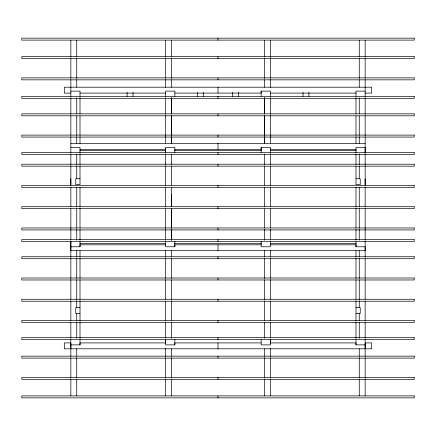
<?xml version="1.0" encoding="UTF-8"?>
<svg xmlns="http://www.w3.org/2000/svg" width="436" height="436" viewBox="0 0 436 436"><rect width="100%" height="100%" fill="white"/><g stroke="black" fill="none" stroke-linecap="round" stroke-linejoin="round"><path stroke-width="0.65" d="M70.85 348.8L70.85 342.914L64.31 342.914L64.31 348.8L371.69 348.8L371.69 342.914L365.15 342.914L365.15 348.8M70.85 241.544L70.85 250.7L365.15 250.7L365.15 246.776L355.994 246.776L355.994 241.544M70.85 184.646L70.85 178.76M70.85 344.876L80.006 344.876L80.006 342.914L165.68 342.914M70.85 246.776L80.006 246.776L80.006 244.814L165.68 244.814M165.68 343.568L165.68 339.644M165.68 245.468L165.68 243.506M165.68 148.676L165.68 152.6L165.68 147.368L174.836 147.368L174.836 152.6M171.566 229.434L171.566 240.198L171.566 229.325M171.566 206.566L171.566 194.456M165.68 339.426L165.68 344.876L174.836 344.876L174.836 342.914L261.164 342.914M165.68 241.544L165.68 246.776L174.836 246.776L174.836 244.814L261.164 244.814M270.32 164.677L270.32 147.368L261.164 147.368L261.164 149.33L174.836 149.33M270.32 96.65L270.32 91.124L261.164 91.124L261.164 93.086L174.836 93.086M270.32 343.568L270.32 339.644M270.32 150.638L270.32 148.676M365.15 344.876L355.994 344.876L355.994 342.914L270.32 342.914M355.994 246.776L355.994 244.814L270.32 244.814M365.15 184.646L365.15 178.76M365.15 152.6L365.15 147.368L355.994 147.368L355.994 152.6M70.85 91.124L80.006 91.124L80.006 96.356M365.15 91.124L355.994 91.124L355.994 96.356M70.85 93.086L64.31 93.086L64.31 87.2L371.69 87.2L371.69 93.086L365.15 93.086M80.006 93.086L165.68 93.086M270.32 93.086L355.994 93.086M70.85 143.444L365.15 143.444M70.85 147.368L80.006 147.368L80.006 152.6M80.006 149.33L165.68 149.33M270.32 149.33L355.994 149.33M79.837 150.638L165.593 150.638M174.444 150.638L261.556 150.638M270.407 150.638L356.163 150.638M80.006 178.76L75.755 178.76L75.755 184.646L80.006 184.646L80.006 166.018M355.994 178.76L360.245 178.76L360.245 184.646L355.994 184.646L355.994 166.018M79.837 243.506L165.593 243.506M174.444 243.506L261.556 243.506M270.407 243.506L356.163 243.506M80.006 307.598L75.755 307.598L75.755 313.484L80.006 313.484M355.994 307.598L360.245 307.598L360.245 313.484L355.994 313.484M365.15 40.183L365.15 57.111M365.15 58.468L365.15 78.104M365.15 79.461L365.15 96.765M365.15 97.746L365.15 114.232M365.15 115.595L365.15 135.667M365.15 136.686L365.15 153.02M365.15 153.886L365.15 164.83M365.15 165.735L365.15 185.714M365.15 187.039L365.15 206.947M365.15 208.31L365.15 240.236M365.15 241.152L365.15 257.224M365.15 258.488L365.15 278.282M365.15 279.487L365.15 299.341M365.15 301.118L365.15 320.673M365.15 322.438L365.15 338.167M365.15 339.426L365.15 356.408M365.15 357.765L365.15 377.467M365.15 378.83L365.15 395.812M359.264 40.167L359.264 56.963M359.264 58.31L359.264 78.464M359.264 79.81L359.264 87.2M359.264 97.702L359.264 113.845M359.264 115.862L359.264 135.373M359.264 136.719L359.264 143.444M359.264 153.941L359.264 164.672M359.264 166.018L359.264 178.76M359.264 187.355L359.264 206.996M359.264 208.354L359.264 227.995M359.264 229.352L359.264 240.187M359.264 250.7L359.264 256.799M359.264 258.15L359.264 278.473M359.264 279.825L359.264 299.472M359.264 300.824L359.264 307.598M359.264 313.484L359.264 320.863M359.264 322.204L359.264 338.303M359.264 348.8L359.264 356.19M359.264 357.536L359.264 377.69M359.264 379.037L359.264 395.834M355.994 97.702L355.994 113.845M355.994 115.862L355.994 135.373M355.994 136.719L355.994 143.444M355.994 153.941L355.994 164.672M355.994 187.355L355.994 206.996M355.994 208.354L355.994 227.995M355.994 229.352L355.994 240.187M355.994 250.7L355.994 256.799M355.994 258.15L355.994 278.473M355.994 279.825L355.994 299.472M355.994 300.824L355.994 320.863M355.994 322.204L355.994 338.303M355.994 339.644L355.994 344.876M308.906 92.432L308.906 96.356M303.02 92.432L303.02 96.356M270.32 40.177L270.32 78.284M270.32 79.357L270.32 87.462M270.32 97.702L270.32 114.336M270.32 115.442L270.32 143.82M270.32 165.996L270.32 185.763M270.32 187.093L270.32 206.849M270.32 208.871L270.32 227.941M270.32 229.292L270.32 240.181M270.32 241.544L270.32 246.776L261.164 246.776L261.164 241.544M270.32 250.378L270.32 257.18M270.32 258.532L270.32 278.255M270.32 279.601L270.32 299.33M270.32 301.347L270.32 320.4M270.32 322.417L270.32 338.08M270.32 339.404L270.32 344.876L261.164 344.876L261.164 339.644M270.32 348.538L270.32 356.643M270.32 357.754L270.32 377.587M270.32 378.824L270.32 395.823M264.434 40.167L264.434 56.963M264.434 58.31L264.434 78.464M264.434 79.81L264.434 87.2M264.434 153.957L264.434 164.819M264.434 166.181L264.434 185.191M264.434 187.229L264.434 206.915M264.434 208.953L264.434 227.963M264.434 229.325L264.434 240.187M264.434 250.7L264.434 256.809M264.434 258.166L264.434 278.539M264.434 279.896L264.434 299.587M264.434 300.944L264.434 320.634M264.434 322.673L264.434 338.287M264.434 348.8L264.434 356.19M264.434 357.536L264.434 377.69M264.434 379.037L264.434 395.834M261.164 91.124L261.164 96.356M261.164 147.368L261.164 152.6M238.601 92.432L238.601 96.356M232.715 92.432L232.715 96.356M218 38.15L218 40.112M218 56.626L218 58.588M218 77.881L218 79.843M218 87.2L218 93.086M218 96.356L218 98.318M218 113.851L218 115.813M218 135.106L218 137.068M218 143.444L218 149.33M218 152.6L218 154.562M218 164.209L218 166.171M218 185.464L218 187.425M218 206.719L218 208.68M218 227.974L218 229.935M218 239.582L218 241.544M218 244.814L218 250.7M218 256.75L218 258.712M218 278.005L218 279.967M218 299.26L218 301.222M218 320.515L218 322.477M218 337.682L218 339.644M218 342.914L218 348.8M218 356.158L218 358.12M218 377.413L218 379.375M218 395.888L218 397.85M203.285 92.432L203.285 96.356M197.399 92.432L197.399 96.356M174.836 96.356L174.836 91.124L165.68 91.124L165.68 96.558M174.836 241.544L174.836 246.776M174.836 339.644L174.836 344.876M171.566 40.167L171.566 56.963M171.566 58.31L171.566 78.464M171.566 79.81L171.566 87.2M171.566 153.957L171.566 164.819M171.566 166.181L171.566 185.191M171.566 187.229L171.566 206.915M171.566 250.7L171.566 256.809M171.566 258.166L171.566 278.539M171.566 279.896L171.566 299.587M171.566 300.944L171.566 320.634M171.566 322.673L171.566 338.287M171.566 348.8L171.566 356.19M171.566 357.536L171.566 377.69M171.566 379.037L171.566 395.834M165.68 40.177L165.68 57.111M165.68 58.413L165.68 78.104M165.68 79.357L165.68 87.587M165.68 97.702L165.68 114.21M165.68 115.442L165.68 143.82M165.68 153.957L165.68 164.83M165.68 165.822L165.68 185.513M165.68 187.246L165.68 206.953M165.68 208.31L165.68 228.29M165.68 229.369L165.68 240.247M165.68 250.428L165.68 257.229M165.68 258.581L165.68 278.293M165.68 279.64L165.68 299.352M165.68 301.38L165.68 320.416M165.68 322.438L165.68 338.08M165.68 348.255L165.68 356.643M165.68 357.765L165.68 377.587M165.68 378.83L165.68 395.823M132.98 92.432L132.98 96.356M127.094 92.432L127.094 96.356M80.006 97.702L80.006 113.845M80.006 115.862L80.006 135.373M80.006 136.719L80.006 143.444M80.006 153.941L80.006 164.672M80.006 187.355L80.006 206.996M80.006 208.354L80.006 227.995M80.006 229.352L80.006 240.187M80.006 241.544L80.006 246.776M80.006 250.7L80.006 256.799M80.006 258.15L80.006 278.473M80.006 279.825L80.006 299.472M80.006 300.824L80.006 320.863M80.006 322.204L80.006 338.303M80.006 339.644L80.006 344.876M76.736 40.167L76.736 56.963M76.736 58.31L76.736 78.464M76.736 79.81L76.736 87.2M76.736 97.702L76.736 113.845M76.736 115.862L76.736 135.373M76.736 136.719L76.736 143.444M76.736 153.941L76.736 164.672M76.736 166.018L76.736 178.76M76.736 187.355L76.736 206.996M76.736 208.354L76.736 227.995M76.736 229.352L76.736 240.187M76.736 250.7L76.736 256.799M76.736 258.15L76.736 278.473M76.736 279.825L76.736 299.472M76.736 300.824L76.736 307.598M76.736 313.484L76.736 320.863M76.736 322.204L76.736 338.303M76.736 348.8L76.736 356.19M76.736 357.536L76.736 377.69M76.736 379.037L76.736 395.834M70.85 40.188L70.85 57.165M70.85 58.522L70.85 78.213M70.85 79.575L70.85 96.552M70.85 97.904L70.85 114.248M70.85 115.562L70.85 135.351M70.85 136.615L70.85 153.052M70.85 154.251L70.85 164.628M70.85 165.735L70.85 185.714M70.85 187.039L70.85 206.773M70.85 208.599L70.85 240.116M70.85 241.152L70.85 257.18M70.85 258.161L70.85 278.5M70.85 279.487L70.85 299.527M70.85 300.878L70.85 320.673M70.85 322.449L70.85 338.178M70.85 339.453L70.85 356.485M70.85 357.842L70.85 377.505M70.85 378.862L70.85 395.817M171.566 208.582L171.566 228.088L171.566 208.599M171.566 136.708L171.566 143.444L171.566 136.719M171.566 115.862L171.566 135.373L171.566 115.856M171.566 97.702L171.566 113.845L171.566 97.702M264.434 136.708L264.434 143.444L264.434 136.719M264.434 115.862L264.434 135.373L264.434 115.862M264.434 97.702L264.434 113.845L264.434 97.702M414.2 38.15L21.8 38.15L21.8 40.112L414.2 40.112L414.2 38.15M414.2 56.626L21.8 56.626L21.8 58.588L414.2 58.588L414.2 56.626M414.2 77.881L21.8 77.881L21.8 79.843L414.2 79.843L414.2 77.881M414.2 96.356L21.8 96.356L21.8 98.318L414.2 98.318L414.2 96.356M414.2 113.851L21.8 113.851L21.8 115.813L414.2 115.813L414.2 113.851M414.2 135.106L21.8 135.106L21.8 137.068L414.2 137.068L414.2 135.106M414.2 152.6L21.8 152.6L21.8 154.562L414.2 154.562L414.2 152.6M414.2 164.209L21.8 164.209L21.8 166.171L414.2 166.171L414.2 164.209M414.2 185.464L21.8 185.464L21.8 187.425L414.2 187.425L414.2 185.464M414.2 206.719L21.8 206.719L21.8 208.68L414.2 208.68L414.2 206.719M414.2 227.974L21.8 227.974L21.8 229.935L414.2 229.935L414.2 227.974M414.2 239.582L21.8 239.582L21.8 241.544L414.2 241.544L414.2 239.582M414.2 256.75L21.8 256.75L21.8 258.712L414.2 258.712L414.2 256.75M414.2 278.005L21.8 278.005L21.8 279.967L414.2 279.967L414.2 278.005M414.2 299.26L21.8 299.26L21.8 301.222L414.2 301.222L414.2 299.26M414.2 320.515L21.8 320.515L21.8 322.477L414.2 322.477L414.2 320.515M414.2 337.682L21.8 337.682L21.8 339.644L414.2 339.644L414.2 337.682M414.2 356.158L21.8 356.158L21.8 358.12L414.2 358.12L414.2 356.158M414.2 377.413L21.8 377.413L21.8 379.375L414.2 379.375L414.2 377.413M414.2 395.888L21.8 395.888L21.8 397.85L414.2 397.85L414.2 395.888"/></g></svg>
